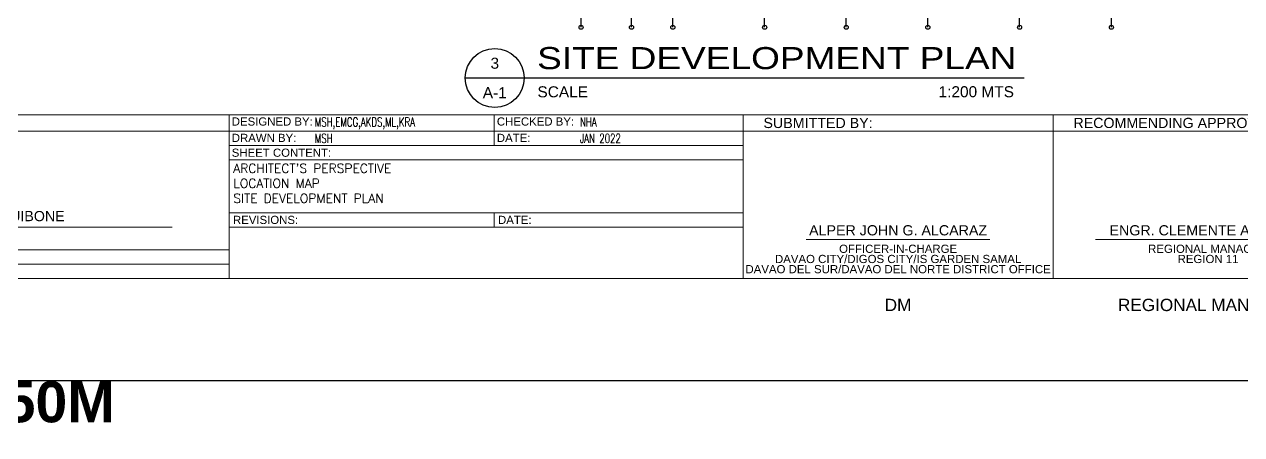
# Model space of a CAD drawing. Header units: metres. Extents: x -12400 to 1, y 0 to 106422.
# Drawn here: x -12370.15 to -12340.31, y 106363.22 to 106373.28 of the extents above; entities that cross this region are included whole.
import ezdxf
from ezdxf.enums import TextEntityAlignment as Align

# ---------------------------------------------------------------- set-up
doc = ezdxf.new("R2010")
doc.units = ezdxf.units.M
doc.linetypes.add('PHANTOM2', pattern=[1.25, 0.625, -0.125, 0.125, -0.125, 0.125, -0.125])
for name, color, linetype, lineweight in [('R', 1, 'Continuous', 9), ('TBLOCK-BORDER-INSIDE', 247, 'Continuous', 0), ('TBLOCK-BORDER-OUTSIDE', 240, 'Continuous', 0), ('TBLOCK-BORDER-TLINE', 40, 'Continuous', 0), ('Y', 2, 'Continuous', 13)]:
    doc.layers.add(name, color=color, linetype=linetype, lineweight=lineweight)
for name, color, linetype in [('TITLE', 1, 'Continuous'), ('TITLE BLOCK', 7, 'Continuous'), ('txt', 2, 'Continuous'), ('TXT2', 2, 'Continuous')]:
    doc.layers.add(name, color=color, linetype=linetype)
doc.styles.add('arial baltic', font='arial.ttf')
doc.styles.add('arialBOLD', font='arialbd.ttf', dxfattribs={"height": 0.2})
doc.styles.add('CPDA-FONT', font='arial.ttf')
doc.styles.add('simplex', font='simplex.shx')
doc.styles.add('swis721', font='swiss.ttf')
doc.dimstyles.new('DIM 200', dxfattribs={"dimtxt": 200, "dimasz": 1, "dimexe": 0, "dimexo": 40, "dimgap": 50, "dimtad": 1, "dimtoh": 1, "dimdec": 0, "dimlfac": 2, "dimtxsty": 'swis721', "dimblk": 'CIR', "dimcen": 0, "dimclrd": 155, "dimclre": 155, "dimclrt": 4, "dimadec": 0, "dimazin": 0, "dimtfac": 1, "dimtdec": 0, "dimtix": 1, "dimtmove": 1, "dimatfit": 3, "dimldrblk": 'CIR', "dimfxl": 0, "dimarcsym": 0})

# ---------------------------------------------------------------- blocks, each defined once
blk = doc.blocks.new('*U608')
at = {"layer": 'TITLE'}
blk.add_lwpolyline([(1271.65, 13.83), (1398.16, 13.83)], dxfattribs=at)
blk.add_circle((1278.31, 13.83), 6.67, dxfattribs=at)
at = {"layer": 'TITLE', "color": 5, "style": 'CPDA-FONT'}
blk.add_attdef('TITLE:', text='', height=5, dxfattribs=at).set_placement((1287.8, 24.54), align=Align.MIDDLE_LEFT)
blk.add_attdef('TITLE:', (1287.89, 15.82), '', height=5, dxfattribs=at)
at = {"layer": 'TXT2', "style": 'CPDA-FONT'}
blk.add_text('SCALE', height=2.5, dxfattribs=at).set_placement((1287.97, 9.44))
for tag, p in [('DET_NO.:', (1278.31, 17.16)), ('DWG_NO:', (1278.31, 10.5))]:
    blk.add_attdef(tag, text='', height=2.5, dxfattribs=at).set_placement(p, align=Align.MIDDLE_CENTER)
blk.add_attdef('SCALE', text='', height=2.5, dxfattribs=at).set_placement((1361.14, 10.71), align=Align.MIDDLE_LEFT)
blk = doc.blocks.new('CIR')
at = {"color": 4}
blk.add_circle((0, 0), 50, dxfattribs=at)
blk = doc.blocks.new('A$Ceba0e023')
at = {"layer": 'DEFPOINTS'}
blk.add_line((76.2, 0), (0, 0), dxfattribs=at)
at = {"layer": 'TBLOCK-BORDER-INSIDE'}
blk.add_line((73.693, 6.517), (4.011, 6.517), dxfattribs=at)
blk.add_line((73.693, 6.517), (4.011, 6.517), dxfattribs=at)
at = {"layer": 'TBLOCK-BORDER-INSIDE', "ltscale": 0.35}
blk.add_line((35.111, 2.507), (35.111, 6.517), dxfattribs=at)
for points in [[(47.711, 6.517), (47.711, 2.507)], [(55.311, 6.517), (55.311, 2.507)]]:
    blk.add_lwpolyline(points, dxfattribs=at)
at = {"layer": 'TBLOCK-BORDER-OUTSIDE'}
blk.add_line((73.693, 2.507), (4.011, 2.507), dxfattribs=at)
blk.add_lwpolyline([(73.693, 2.507), (4.011, 2.507), (4.011, 48.427), (73.693, 48.427)], close=True, dxfattribs=at)
at = {"layer": 'TBLOCK-BORDER-TLINE'}
for p, q in [((41.611, 5.765), (41.611, 6.517)), ((22.111, 6.116), (73.693, 6.116)), ((35.111, 5.765), (47.711, 5.765)), ((35.111, 5.414), (47.711, 5.414)), ((35.111, 4.111), (47.711, 4.111)), ((41.611, 4.111), (41.611, 3.76)), ((23.505, 3.76), (33.716, 3.76)), ((35.111, 3.76), (47.711, 3.76)), ((49.255, 3.459), (53.766, 3.459)), ((56.355, 3.459), (61.866, 3.459)), ((22.111, 3.208), (35.111, 3.208)), ((22.111, 2.858), (35.111, 2.858))]:
    blk.add_line(p, q, dxfattribs=at)
at = {"layer": 'DEFPOINTS', "style": 'arial baltic'}
for s, height, p in [('DM', 0.3008, (51.511, 1.857)), ('REGIONAL MANAGER', 0.30079, (59.111, 1.857))]:
    blk.add_text(s, height=height, dxfattribs=at).set_placement(p, align=Align.MIDDLE_CENTER)
at = {"layer": 'DEFPOINTS', "style": 'arialBOLD'}
blk.add_text('TB 01B (NHA) For projects above PhP 50M', height=1.00263, dxfattribs=at).set_placement((3.98, -1.02))
at = {"layer": 'R', "style": 'arial baltic'}
for s, p in [('DESIGNED BY:', (35.174, 6.192)), ('CHECKED BY:', (41.674, 6.192)), ('DRAWN BY:', (35.174, 5.791)), ('DATE:', (41.674, 5.791)), ('SHEET CONTENT:', (35.174, 5.428)), ('REVISIONS:', (35.203, 3.781)), ('DATE:', (41.703, 3.781))]:
    blk.add_text(s, height=0.2, dxfattribs=at).set_placement(p, align=Align.BOTTOM_LEFT)
for s, height, p in [('AR. ELAINE MAE C. GUIBONE', 0.25, (28.613, 4.034)), ('ALPER JOHN G. ALCARAZ', 0.25, (51.513, 3.686)), ('ENGR. CLEMENTE A. DAYOT', 0.25, (59.113, 3.686)), ('OFFICER-IN-CHARGE', 0.20053, (51.513, 3.233)), ('REGIONAL MANAGER', 0.20053, (59.113, 3.233)), ('DAVAO CITY/DIGOS CITY/IS GARDEN SAMAL', 0.20053, (51.513, 2.983)), ('REGION 11', 0.2005, (59.113, 2.983)), ('DAVAO DEL SUR/DAVAO DEL NORTE DISTRICT OFFICE', 0.20053, (51.513, 2.733))]:
    blk.add_text(s, height=height, dxfattribs=at).set_placement(p, align=Align.MIDDLE_CENTER)
at = {"layer": 'Y', "style": 'arial baltic'}
for s, p in [('SUBMITTED BY:', (48.211, 6.317)), ('RECOMMENDING APPROVAL:', (55.811, 6.317))]:
    blk.add_text(s, height=0.25, dxfattribs=at).set_placement(p, align=Align.MIDDLE_LEFT)
blk = doc.blocks.new('SITEDEVGRID')
at = {"color": 6, "linetype": 'PHANTOM2'}
for points in [[(0, -12.1), (0, 26.442)], [(2.475, -12.1), (2.475, 26.442)], [(4.5, -12.1), (4.5, 26.442)], [(9, -12.1), (9, 26.442)], [(13, -12.1), (13, 26.442)], [(17, -12.1), (17, 26.442)], [(21.5, -12.1), (21.5, 26.442)], [(26, -12.1), (26, 26.442)]]:
    blk.add_leader(points, dimstyle='DIM 200', override={"dimasz": 0.002, "dimgap": 60, "dimtad": 0}, dxfattribs=at)
blk = doc.blocks.new('sitedevwgrid')
blk.add_blockref('SITEDEVGRID', (25.7, 11.65))

msp = doc.modelspace()

# ---------------------------------------------------------------- linework, layer by layer
at = {"layer": 'TBLOCK-BORDER-INSIDE'}
msp.add_line((-12326.59224, 106371.06022), (-12396.27514, 106371.06022), dxfattribs=at)

# ---------------------------------------------------------------- block references
at = {"xscale": 0.5, "yscale": 0.5, "zscale": 0.5}
msp.add_blockref('sitedevwgrid', (-12369.34914, 106373.43022), dxfattribs=at)
at = {"layer": 'TITLE BLOCK'}
ref = msp.add_blockref('*U608', (-12497.02648, 106370.46515), dxfattribs=dict(at, xscale=0.1082773899033286, yscale=0.1082773899033286, zscale=0.1082773899033286))
ref.add_attrib('DET_NO.:', '3', dxfattribs={"layer": 'TXT2', "height": 0.27069, "style": 'CPDA-FONT'}).set_placement((-12358.61419, 106372.32358), align=Align.MIDDLE_CENTER)
ref.add_attrib('DWG_NO:', 'A-1', dxfattribs={"layer": 'TXT2', "height": 0.270693, "style": 'CPDA-FONT'}).set_placement((-12358.61419, 106371.60173), align=Align.MIDDLE_CENTER)
ref.add_attrib('TITLE:', 'SITE DEVELOPMENT PLAN', (-12357.57668, 106372.17771), dxfattribs={"layer": 'TITLE', "color": 5, "height": 0.5413869, "style": 'CPDA-FONT', "width": 1.2})
ref.add_attrib('SCALE', '1:200 MTS', dxfattribs={"layer": 'TXT2', "height": 0.270693, "style": 'CPDA-FONT'}).set_placement((-12347.73571, 106371.62506), align=Align.MIDDLE_LEFT)

# ---------------------------------------------------------------- texts
at = {"layer": 'txt', "color": 2, "char_height": 0.22, "width": 7.5872435, "attachment_point": 1, "style": 'simplex'}
for s, insert in [('{\\W0.7;MSH,EMCG,AKDS,ML,KRA}', (-12363.02524, 106370.99262)), ('{\\W0.7;NHA}', (-12356.52694, 106370.99262)), ('{\\W0.7;MSH}', (-12363.02524, 106370.59167)), ('{\\W0.7;JAN 2022}', (-12356.52694, 106370.59167)), ("{\\W1;ARCHITECT'S PERSPECTIVE\\PLOCATION MAP\\PSITE DEVELOPMENT PLAN}", (-12365.02524, 106369.85762))]:
    msp.add_mtext(s, dxfattribs=dict(at, insert=insert))

# ---------------------------------------------------------------- next in the draw order: block references
at = {"xscale": 0.999738737056323, "yscale": 0.999738737056323, "zscale": 0.999738737056323}
msp.add_blockref('A$Ceba0e023', (-12400.2266, 106364.54482), dxfattribs=at)

doc.saveas('drawing.dxf')
